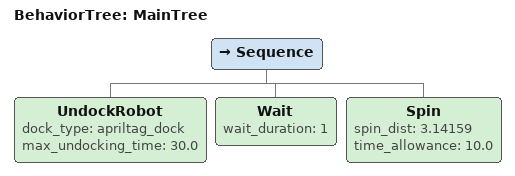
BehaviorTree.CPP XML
<root main_tree_to_execute="MainTree">
  <BehaviorTree ID="MainTree">
    <Sequence>
      <UndockRobot dock_type="apriltag_dock" max_undocking_time="30.0"/>
      <Wait wait_duration="1"/>
      <Spin spin_dist="3.14159" time_allowance="10.0"/>
    </Sequence>
  </BehaviorTree>
</root>
